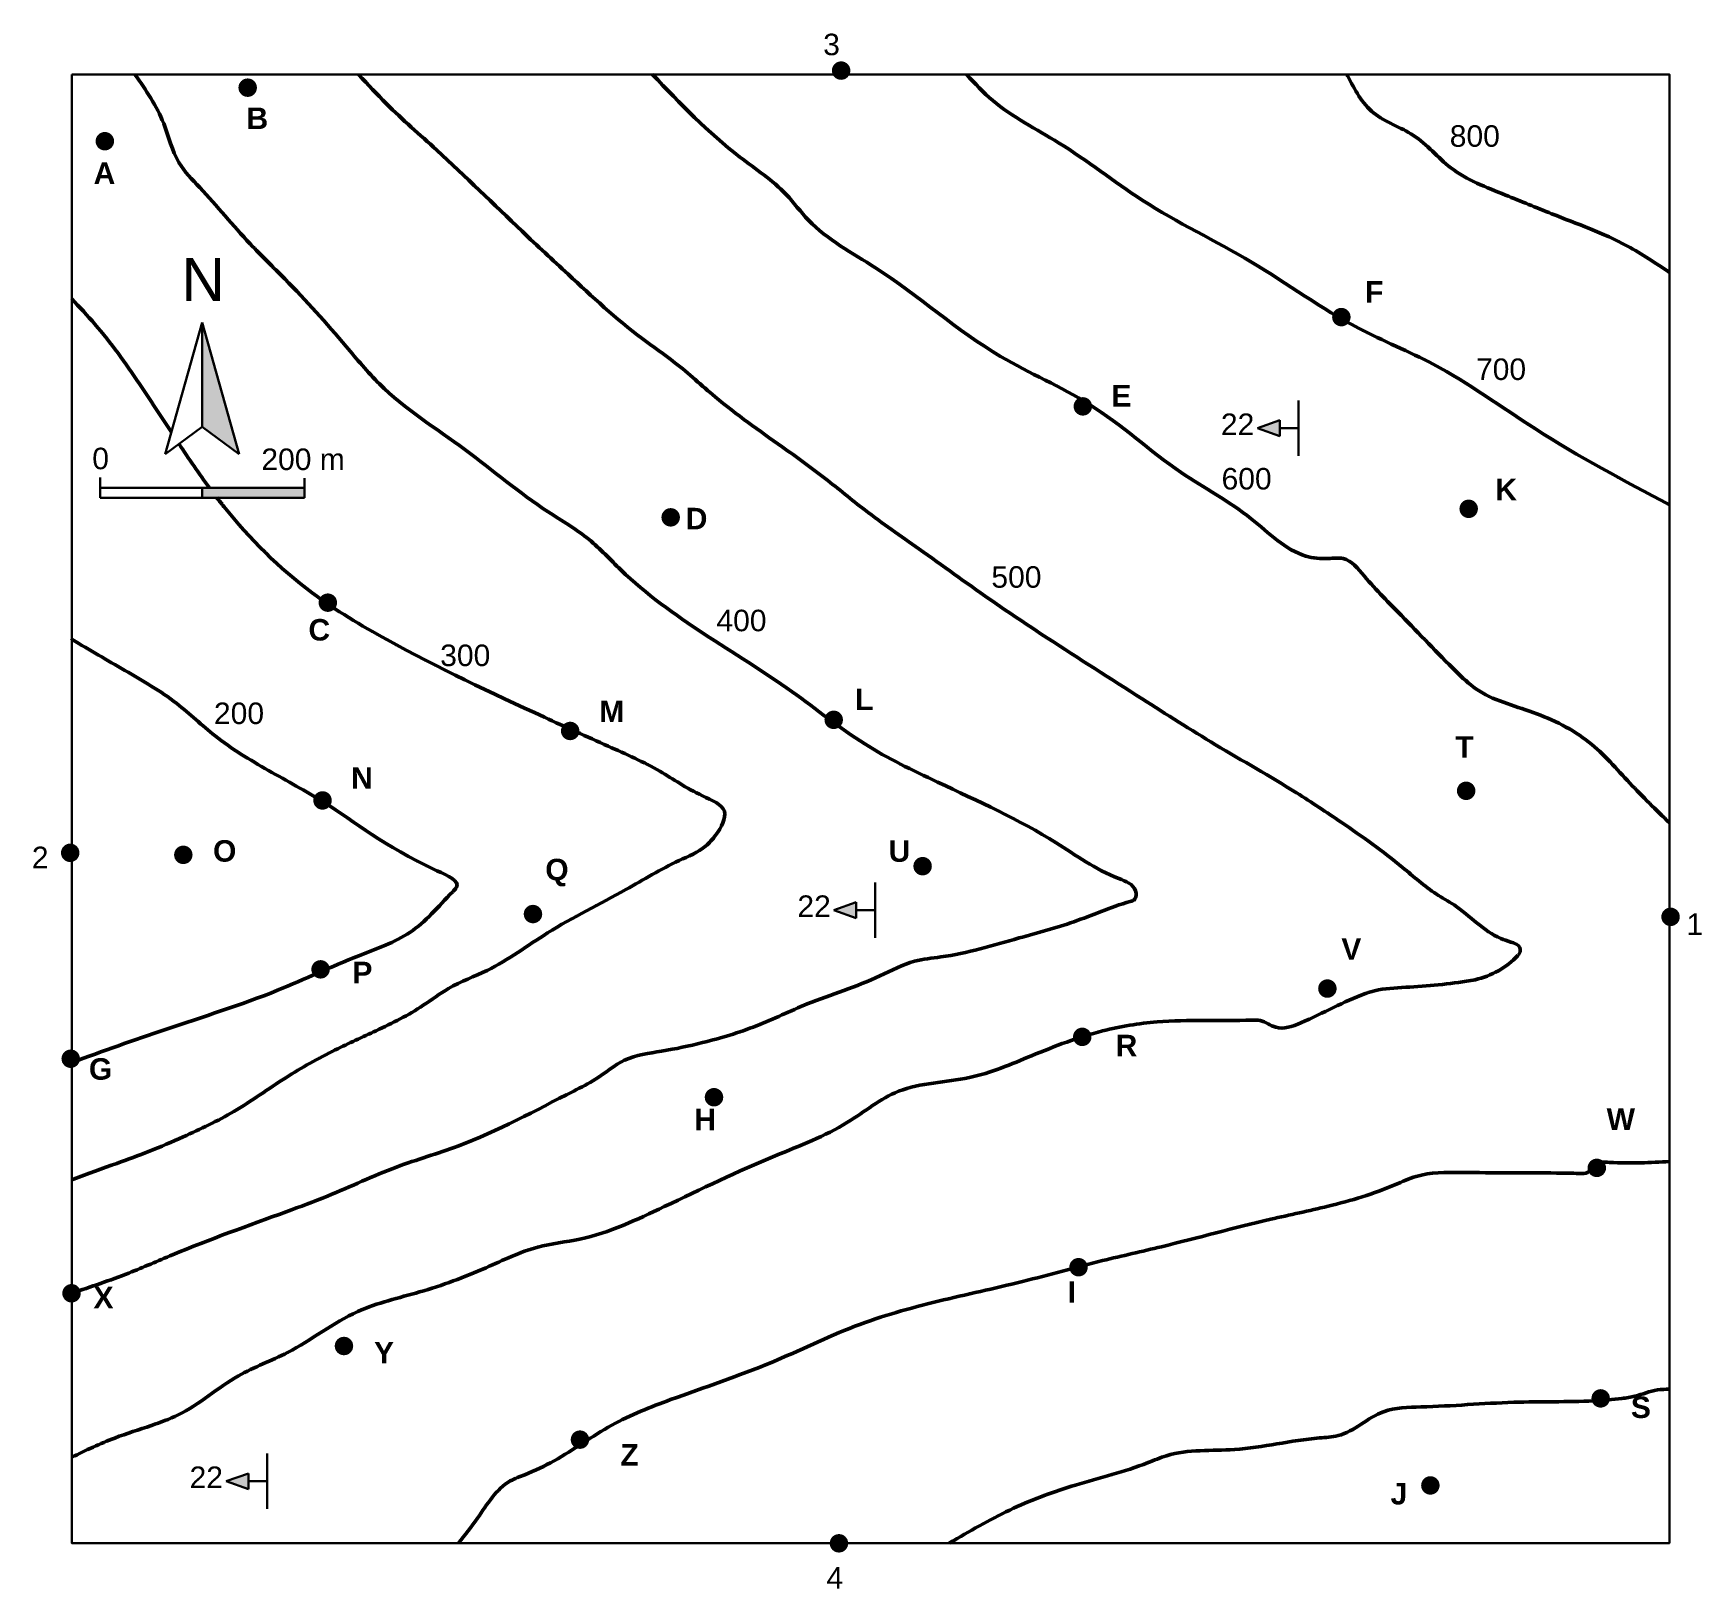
# Model space of a CAD drawing. Header units: millimetres. Extents: x 1502 to 9261, y 1129 to 8361.
import ezdxf

# ---------------------------------------------------------------- set-up
doc = ezdxf.new("R2010")
doc.units = ezdxf.units.MM
for name, color, linetype, lineweight in [('cota', 250, 'Continuous', 30), ('curvas-de-nivel', 250, 'Continuous', 50), ('fundo', 7, 'Continuous', 30), ('pontos', 250, 'Continuous', 30)]:
    doc.layers.add(name, color=color, linetype=linetype, lineweight=lineweight)
doc.styles.get("Standard").update_dxf_attribs({"font": 'arial.ttf'})

msp = doc.modelspace()

# ---------------------------------------------------------------- hatches: boundary and pattern name
at = {"layer": 'cota', "true_color": 0xffffff, "transparency": 33554687}
h = msp.add_hatch(color=7, dxfattribs=at)
h.dxf.hatch_style = 1
h.paths.add_polyline_path([(2287.1, 7016.3), (2287.1, 6530.9), (2458.9, 6404.9)])
h = msp.add_hatch(color=7, dxfattribs=at)
h.dxf.hatch_style = 1
h.paths.add_polyline_path([(7299.3, 6561.5), (7195.1, 6524.5), (7299.3, 6487.5)])
h = msp.add_hatch(color=7, dxfattribs=at)
h.dxf.hatch_style = 1
h.paths.add_polyline_path([(2762.5, 6247.3), (2287.2, 6247.3), (2287.2, 6201.8), (2762.5, 6201.8)])
h = msp.add_hatch(color=7, dxfattribs=at)
h.dxf.hatch_style = 1
h.paths.add_polyline_path([(5329.4, 4320.6), (5225.2, 4283.6), (5329.4, 4246.6)])
h = msp.add_hatch(color=7, dxfattribs=at)
h.dxf.hatch_style = 1
h.paths.add_polyline_path([(2502.4, 1665), (2398.2, 1628), (2502.4, 1591)])
at = {"layer": 'pontos', "true_color": 0xffffff, "transparency": 33554687}
h = msp.add_hatch(color=7, dxfattribs=at)
h.dxf.hatch_style = 1
edge = h.paths.add_edge_path()
edge.add_arc((5258.8, 8187.8), 43, 0, 360)
h = msp.add_hatch(color=7, dxfattribs=at)
h.dxf.hatch_style = 1
edge = h.paths.add_edge_path()
edge.add_arc((2498.7, 8108.4), 43, 0, 360)
h = msp.add_hatch(color=7, dxfattribs=at)
h.dxf.hatch_style = 1
edge = h.paths.add_edge_path()
edge.add_arc((1834.3, 7859.4), 43, 0, 360)
h = msp.add_hatch(color=7, dxfattribs=at)
h.dxf.hatch_style = 1
edge = h.paths.add_edge_path()
edge.add_arc((7585.6, 7041.5), 43, 0, 360)
h = msp.add_hatch(color=7, dxfattribs=at)
h.dxf.hatch_style = 1
edge = h.paths.add_edge_path()
edge.add_arc((6383.2, 6626.4), 43, 0, 360)
h = msp.add_hatch(color=7, dxfattribs=at)
h.dxf.hatch_style = 1
edge = h.paths.add_edge_path()
edge.add_arc((4466.1, 6110.4), 43, 0, 360)
h = msp.add_hatch(color=7, dxfattribs=at)
h.dxf.hatch_style = 1
edge = h.paths.add_edge_path()
edge.add_arc((8177.8, 6150.1), 43, 0, 360)
h = msp.add_hatch(color=7, dxfattribs=at)
h.dxf.hatch_style = 1
edge = h.paths.add_edge_path()
edge.add_arc((2871.5, 5713.7), 43, 0, 360)
h = msp.add_hatch(color=7, dxfattribs=at)
h.dxf.hatch_style = 1
edge = h.paths.add_edge_path()
edge.add_arc((5224.4, 5168.9), 43, 0, 360)
h = msp.add_hatch(color=7, dxfattribs=at)
h.dxf.hatch_style = 1
edge = h.paths.add_edge_path()
edge.add_arc((3998.7, 5117), 43, 0, 360)
h = msp.add_hatch(color=7, dxfattribs=at)
h.dxf.hatch_style = 1
edge = h.paths.add_edge_path()
edge.add_arc((2846.8, 4794), 43, 0, 360)
h = msp.add_hatch(color=7, dxfattribs=at)
h.dxf.hatch_style = 1
edge = h.paths.add_edge_path()
edge.add_arc((8166, 4838.8), 43, 0, 360)
h = msp.add_hatch(color=7, dxfattribs=at)
h.dxf.hatch_style = 1
edge = h.paths.add_edge_path()
edge.add_arc((1673.3, 4550.4), 43, 0, 360)
h = msp.add_hatch(color=7, dxfattribs=at)
h.dxf.hatch_style = 1
edge = h.paths.add_edge_path()
edge.add_arc((2199.3, 4541), 43, 0, 360)
h = msp.add_hatch(color=7, dxfattribs=at)
h.dxf.hatch_style = 1
edge = h.paths.add_edge_path()
edge.add_arc((5637.9, 4488.3), 43, 0, 360)
h = msp.add_hatch(color=7, dxfattribs=at)
h.dxf.hatch_style = 1
edge = h.paths.add_edge_path()
edge.add_arc((3825.6, 4265.7), 43, 0, 360)
h = msp.add_hatch(color=7, dxfattribs=at)
h.dxf.hatch_style = 1
edge = h.paths.add_edge_path()
edge.add_arc((9116.8, 4252.7), 43, 0, 360)
h = msp.add_hatch(color=7, dxfattribs=at)
h.dxf.hatch_style = 1
edge = h.paths.add_edge_path()
edge.add_arc((2837.7, 4008.6), 43, 0, 360)
h = msp.add_hatch(color=7, dxfattribs=at)
h.dxf.hatch_style = 1
edge = h.paths.add_edge_path()
edge.add_arc((7520.6, 3919.2), 43, 0, 360)
h = msp.add_hatch(color=7, dxfattribs=at)
h.dxf.hatch_style = 1
edge = h.paths.add_edge_path()
edge.add_arc((6380.4, 3694.6), 43, 0, 360)
h = msp.add_hatch(color=7, dxfattribs=at)
h.dxf.hatch_style = 1
edge = h.paths.add_edge_path()
edge.add_arc((1675.6, 3593), 43, 0, 360)
h = msp.add_hatch(color=7, dxfattribs=at)
h.dxf.hatch_style = 1
edge = h.paths.add_edge_path()
edge.add_arc((4667.6, 3413.8), 43, 0, 360)
h = msp.add_hatch(color=7, dxfattribs=at)
h.dxf.hatch_style = 1
edge = h.paths.add_edge_path()
edge.add_arc((8773.7, 3085.4), 43, 0, 360)
h = msp.add_hatch(color=7, dxfattribs=at)
h.dxf.hatch_style = 1
edge = h.paths.add_edge_path()
edge.add_arc((6363.2, 2623.5), 43, 0, 360)
h = msp.add_hatch(color=7, dxfattribs=at)
h.dxf.hatch_style = 1
edge = h.paths.add_edge_path()
edge.add_arc((1679.4, 2502.3), 43, 0, 360)
h = msp.add_hatch(color=7, dxfattribs=at)
h.dxf.hatch_style = 1
edge = h.paths.add_edge_path()
edge.add_arc((2946.5, 2257.1), 43, 0, 360)
h = msp.add_hatch(color=7, dxfattribs=at)
h.dxf.hatch_style = 1
edge = h.paths.add_edge_path()
edge.add_arc((8791.7, 2013.5), 43, 0, 360)
h = msp.add_hatch(color=7, dxfattribs=at)
h.dxf.hatch_style = 1
edge = h.paths.add_edge_path()
edge.add_arc((4044.2, 1821.7), 43, 0, 360)
h = msp.add_hatch(color=7, dxfattribs=at)
h.dxf.hatch_style = 1
edge = h.paths.add_edge_path()
edge.add_arc((7999.6, 1608.8), 43, 0, 360)
h = msp.add_hatch(color=7, dxfattribs=at)
h.dxf.hatch_style = 1
edge = h.paths.add_edge_path()
edge.add_arc((5248.8, 1339.6), 43, 0, 360)

# ---------------------------------------------------------------- linework, layer by layer
at = {"layer": 'cota', "color": 7, "true_color": 0xffffff}
for p, q in [((2287.1, 7016.3), (2115.2, 6404.9)), ((2287.1, 7016.3), (2287.1, 6530.9)), ((2287.1, 7016.3), (2458.9, 6404.9)), ((7386.9, 6653.1), (7386.9, 6395.9)), ((2287.1, 6530.9), (2115.2, 6404.9)), ((2287.1, 6530.9), (2458.9, 6404.9)), ((7195.1, 6524.5), (7299.3, 6561.5)), ((7195.1, 6524.5), (7299.3, 6487.5)), ((7299.3, 6524.5), (7299.3, 6561.5)), ((7299.3, 6561.5), (7299.3, 6487.5)), ((7386.9, 6524.5), (7299.3, 6524.5)), ((1811.9, 6295.2), (1811.9, 6201.8)), ((2762.5, 6201.8), (2762.5, 6292.9)), ((2762.5, 6247.3), (1811.9, 6247.3)), ((2287.2, 6247.3), (2287.2, 6201.8)), ((1811.9, 6201.8), (2762.5, 6201.8)), ((5417, 4412.1), (5417, 4155)), ((5225.2, 4283.6), (5329.4, 4320.6)), ((5225.2, 4283.6), (5329.4, 4246.6)), ((5329.4, 4283.6), (5329.4, 4320.6)), ((5329.4, 4320.6), (5329.4, 4246.6)), ((5417, 4283.6), (5329.4, 4283.6)), ((2590, 1756.5), (2590, 1499.4)), ((2398.2, 1628), (2502.4, 1665)), ((2502.4, 1628), (2502.4, 1665)), ((2502.4, 1665), (2502.4, 1591)), ((2398.2, 1628), (2502.4, 1591)), ((2590, 1628), (2502.4, 1628))]:
    msp.add_line(p, q, dxfattribs=at)
at = {"layer": 'curvas-de-nivel', "color": 7, "true_color": 0xffffff}
for points, knots in [([(1680.1, 2502.3), (1769.2, 2532.2), (1928, 2585.5), (2253.9, 2728.9), (2565.3, 2839.9), (2915.9, 2968.1), (3173.1, 3092.7), (3574.5, 3206), (3871.4, 3372.3), (4132.6, 3500.6), (4249.5, 3604.1), (4431.4, 3626.5), (4636.5, 3670.5), (4866.2, 3738.5), (5130.7, 3868.9), (5385.4, 3943), (5581.3, 4051.6), (5807.5, 4071.5), (6049.7, 4146.7), (6350.6, 4224.4), (6514.2, 4300.3), (6632.7, 4332.4), (6632, 4401.4), (6462.7, 4457.4), (6192.3, 4656.5), (5777.1, 4844.6), (5350.6, 5049.4), (4890.7, 5426), (4406.5, 5670.6), (4087.3, 6021.4), (3819, 6173.9), (3513.4, 6439.1), (3162.6, 6655), (2917.2, 6955.8), (2719.7, 7175), (2478.3, 7408.3), (2325.2, 7596.6), (2157.3, 7764.5), (2112.5, 7970.4), (2025, 8096.9), (1974.4, 8169.7)], [5.56182, 5.56182, 5.56182, 5.56182, 287.428548, 507.561247, 1073.238326, 1278.803447, 1627.120473, 1928.236316, 2525.084933, 2640.741591, 2801.878542, 2979.243926, 3173.363539, 3436.151694, 3693.45374, 4055.726085, 4230.9363, 4354.066724, 4729.162461, 4994.101594, 5273.638245, 5295.396151, 5335.387886, 5431.699019, 5767.523211, 6387.985522, 6769.838599, 7186.092349, 8163.053456, 8367.710328, 8596.85083, 9080.332726, 9582.214887, 9815.344924, 10239.078208, 10468.672707, 10819.908436, 10972.049553, 11166.432012, 11430.503454, 11430.503454, 11430.503454, 11430.503454]), ([(1680.1, 1739.9), (1746, 1771.5), (1866.4, 1829.3), (2036.2, 1881.4), (2241.2, 1954.5), (2422.8, 2122.4), (2729.3, 2230.7), (2977, 2430.6), (3310.1, 2504.4), (3587.4, 2606.4), (3825.1, 2725.2), (4119.9, 2754.8), (4482.2, 2926.5), (4888.1, 3122.8), (5269.8, 3264), (5530.7, 3482.2), (5853, 3481.8), (6157.6, 3614.5), (6442, 3724.6), (6789.9, 3781.1), (7032.8, 3766), (7222.4, 3774.8), (7289.5, 3717.6), (7473, 3786.4), (7601.5, 3863.2), (7760, 3917.6), (7919.6, 3926.6), (8081.8, 3938.7), (8269.8, 3969.8), (8358.7, 4019.4), (8417.9, 4086.3), (8419.8, 4121.1), (8371.8, 4136.3), (8260.3, 4172.1), (8161.1, 4284.1), (7995.8, 4372.9), (7833.5, 4519.7), (7614.9, 4673.6), (7326.1, 4866.4), (7008.5, 5043.3), (6625.4, 5288.1), (6273.6, 5511.6), (5926.3, 5742.6), (5647.1, 5947.6), (5385.9, 6126.1), (5182.9, 6296.3), (4946.8, 6466.1), (4705, 6634.5), (4504, 6822.7), (4258, 6989.7), (4028.7, 7204), (3711.7, 7497.4), (3437.8, 7770.1), (3172.2, 7999.6), (3058.2, 8123.1), (3016.1, 8168.6), (3015.8, 8169), (3015.5, 8169.3), (3015.2, 8169.7)], [0.325826, 0.325826, 0.325826, 0.325826, 219.344522, 400.155262, 533.194374, 868.088595, 1120.713943, 1499.098306, 1800.451671, 2129.197163, 2388.295767, 2588.017999, 3007.792697, 3575.487347, 3946.435094, 4224.006908, 4559.87254, 4866.532023, 5216.397835, 5473.012971, 5914.108672, 5952.602515, 6031.699414, 6150.408501, 6480.363501, 6506.758594, 6651.370457, 6954.674092, 6996.010458, 7223.4132, 7237.320495, 7262.38724, 7311.782406, 7361.940497, 7629.062467, 7725.721985, 7925.792954, 8279.94192, 8528.502432, 8966.975988, 9369.623915, 9892.062566, 10217.649241, 10620.596107, 10931.22288, 11165.827333, 11414.539124, 11803.635679, 12048.338714, 12238.349777, 12693.756337, 12987.00055, 13534.786207, 13852.710981, 14038.648964, 14038.648964, 14038.648964, 14040.044923, 14040.044923, 14040.044923, 14040.044923]), ([(9111.7, 4689.8), (9049.4, 4750.2), (8922.9, 4873.3), (8742.3, 5085), (8483.9, 5212.8), (8248.2, 5268.8), (8060.5, 5449.6), (7889.4, 5630.6), (7721.8, 5797.9), (7616.9, 5930.2), (7512.1, 5914.4), (7350.1, 5931.6), (7152.6, 6139.1), (6792.3, 6327.8), (6447.2, 6649.7), (5912.6, 6872), (5526.6, 7228.2), (5146.5, 7425.4), (4984.7, 7649.2), (4703.8, 7832.8), (4510.5, 8034.2), (4381.7, 8169.7)], [16.575808, 16.575808, 16.575808, 16.575808, 277.48115, 546.801072, 841.159665, 1128.427945, 1251.122369, 1614.316853, 1867.441464, 1994.537924, 2063.807235, 2168.34998, 2475.702329, 2866.503084, 3397.79715, 3867.815124, 4580.613233, 4962.946135, 5121.450467, 5397.672616, 5957.12382, 5957.12382, 5957.12382, 5957.12382]), ([(9111.7, 6169.1), (8900.4, 6280.6), (8523.3, 6479.6), (8074.7, 6811.8), (7597.6, 7003.5), (7177.5, 7313.2), (6679.6, 7547.6), (6309.8, 7845.6), (6004, 7996.6), (5881, 8127.3), (5842, 8169.7)], [1.620414, 1.620414, 1.620414, 1.620414, 717.963763, 1279.985067, 1665.735784, 2250.46158, 2836.313739, 3306.718114, 3671.18946, 3843.006487, 3843.006487, 3843.006487, 3843.006487]), ([(9111.7, 7249.4), (9047.9, 7292.5), (8877.3, 7406.7), (8608.7, 7501.1), (8334.3, 7616.8), (8095.1, 7706.1), (7939.4, 7902), (7716.5, 7969), (7648, 8099.4), (7613.8, 8164.5), (7612.9, 8166.2), (7612, 8167.9), (7611.1, 8169.7)], [8.690056, 8.690056, 8.690056, 8.690056, 239.284654, 623.127252, 854.239098, 1138.994183, 1368.760795, 1581.280441, 1793.197047, 1793.197047, 1793.197047, 1798.846389, 1798.846389, 1798.846389, 1798.846389]), ([(2143.6, 6505.9), (2094.4, 6581), (1983.1, 6753.8), (1832.2, 6964.8), (1716.6, 7088.1), (1680.1, 7127)], [6385.535482, 6385.535482, 6385.535482, 6385.535482, 6642.555277, 6973.429059, 7126.329512, 7126.329512, 7126.329512, 7126.329512]), ([(1680.1, 3030.7), (1682.6, 3031.6), (1685.2, 3032.6), (1687.8, 3033.5), (1755.1, 3057.9), (1873, 3100.6), (2045, 3161.8), (2226.9, 3241.7), (2445.8, 3344), (2665.7, 3505.3), (2888.5, 3628.9), (3108.3, 3727.4), (3288.7, 3816.5), (3445.2, 3936.8), (3658.6, 4011.9), (3911.6, 4203.9), (4222.6, 4353.1), (4458, 4498.1), (4616.4, 4562), (4685.8, 4641.5), (4751.7, 4759.6), (4566.7, 4829.7), (4413.5, 4940.8), (4155.7, 5054.6), (3731.1, 5247.7), (3260.8, 5468), (2743.2, 5775.5), (2495.3, 6023.2), (2366.3, 6188), (2355.7, 6201.8)], [-7.80152, -7.80152, -7.80152, -7.80152, 0, 0, 0, 205.067207, 359.32724, 522.535368, 774.106819, 1048.996835, 1300.847843, 1502.164123, 1739.465706, 1874.673247, 2064.013529, 2379.179387, 2777.247672, 3045.757253, 3180.012076, 3247.249755, 3358.837083, 3477.772153, 3695.803702, 3951.024026, 4262.186349, 5042.272097, 5432.441731, 5981.600273, 6031.396284, 6031.396284, 6031.396284, 6031.396284]), ([(1680.1, 3575.3), (1824.9, 3627.8), (2142.7, 3742.6), (2599.5, 3883.1), (2963.4, 4058.6), (3273.3, 4164.4), (3388.1, 4305), (3497.8, 4414.4), (3138.4, 4569.4), (2961.7, 4733.3), (2590.2, 4934), (2357.6, 5073.2), (2160.8, 5264.5), (1927.2, 5397.9), (1763.5, 5494.2), (1682.1, 5542.1), (1681.4, 5542.5), (1680.7, 5542.9), (1680.1, 5543.3)], [19.903481, 19.903481, 19.903481, 19.903481, 482.421301, 1034.512505, 1445.171484, 1706.606593, 1981.235643, 2008.551635, 2127.681977, 2749.198577, 3039.978553, 3335.907942, 3569.239645, 3855.502051, 4139.279716, 4139.279716, 4139.279716, 4141.619134, 4141.619134, 4141.619134, 4141.619134]), ([(3479, 1340.3), (3509.1, 1378.1), (3586.4, 1475.7), (3667.7, 1615.1), (3812.8, 1666.6), (3974.9, 1744.2), (4181.1, 1898.3), (4528.6, 2034.6), (4915.5, 2160.1), (5312.5, 2359.2), (5708.9, 2469.2), (6097.8, 2551.2), (6440.8, 2648.7), (6828.2, 2734.8), (7174.5, 2831.9), (7542.7, 2907.2), (7768.7, 2974.3), (7964.8, 3066), (8222.6, 3062.2), (8479.1, 3062.8), (8667.3, 3060.8), (8736.4, 3057.3), (8759.7, 3115.5), (8911.2, 3104.5), (9023.7, 3110), (9111.7, 3114.7)], [8.335625, 8.335625, 8.335625, 8.335625, 154.949174, 384.972334, 458.199022, 609.468745, 925.199483, 1223.106848, 1723.314621, 2145.618282, 2550.219527, 2952.795369, 3338.237721, 3619.104985, 4143.317569, 4416.626761, 4745.989268, 4849.54878, 5059.824112, 5503.319739, 5610.855755, 5646.971928, 5691.417591, 5766.543079, 6044.937727, 6044.937727, 6044.937727, 6044.937727]), ([(5760.7, 1340.3), (5767.4, 1344.2), (5774.1, 1348.1), (5780.8, 1351.9), (5872.8, 1405), (6053.6, 1509.4), (6361.7, 1621.1), (6606, 1678.8), (6841.2, 1780.3), (7120.2, 1757.3), (7377.9, 1826.1), (7623.7, 1836.7), (7753.7, 1971.3), (8045, 1972.6), (8366.3, 2002.1), (8679.7, 1995.3), (8867.7, 2009.2), (8966.7, 2024.4), (9037.7, 2054.7), (9092.8, 2055.9), (9111.7, 2056.2)], [-23.164837, -23.164837, -23.164837, -23.164837, 0, 0, 0, 318.274346, 625.252823, 978.700898, 1070.794435, 1388.294691, 1787.195745, 1874.10186, 2113.551091, 2288.647331, 2720.364122, 3094.121403, 3223.922924, 3285.949401, 3394.038869, 3450.566777, 3450.566777, 3450.566777, 3450.566777])]:
    msp.add_open_spline(points, degree=3, knots=knots, dxfattribs=at)
msp.add_open_spline([(2321.3, 6247.3), (2271.9, 6314.1), (2225.2, 6382.6), (2179.3, 6451.8)], degree=3, dxfattribs=at)
at = {"layer": 'fundo', "color": 7, "true_color": 0xffffff}
msp.add_lwpolyline([(1680.1, 8169.7), (9111.7, 8169.7), (9111.7, 1340.3), (1680.1, 1340.3)], close=True, dxfattribs=at)

# ---------------------------------------------------------------- texts
at = {"layer": 'cota', "color": 7, "true_color": 0xffffff, "attachment_point": 1}
for s, width, heights, insert, char_height in [('800', 235.12, [416.7], (8089.7, 7933.7), 100), ('N', 449.958, [416.7], (2190.4, 7315.7), 200), ('700', 235.12, [416.7], (8211.7, 6849.1), 100), ('22', 235.12, [0], (7025.3, 6593.2), 100), ('0', 235.12, [416.7], (1775.7, 6434.1), 100), ('200 m', 449.958, [416.7], (2562.2, 6430.4), 100), ('600', 235.12, [416.7], (7028.3, 6340), 100), ('500', 235.12, [416.7], (5957.7, 5883.1), 100), ('400', 235.12, [416.7], (4678.8, 5680.7), 100), ('300', 235.12, [416.7], (3394.1, 5518.7), 100), ('200', 235.12, [416.7], (2341.8, 5249.2), 100), ('22', 235.12, [0], (5055.4, 4352.3), 100), ('22', 235.12, [0], (2228.4, 1696.7), 100)]:
    msp.add_mtext_dynamic_manual_height_columns(s, width=width, gutter_width=12.5, heights=heights, dxfattribs=dict(at, insert=insert, char_height=char_height))
at = {"layer": 'pontos', "color": 7, "true_color": 0xffffff, "char_height": 100, "attachment_point": 1}
for s, insert in [('3', (5175.5, 8359.4)), ('{\\fArial|b1|i0|c0|p34;B}', (2493.1, 8016)), ('{\\fArial|b1|i0|c0|p34;A}', (1782, 7760.6)), ('{\\fArial|b1|i0|c0|p34;F}', (7695.5, 7208.7)), ('{\\fArial|b1|i0|c0|p34;E}', (6515.8, 6725.8)), ('{\\fArial|b1|i0|c0|p34;K}', (8301.3, 6289.8)), ('{\\fArial|b1|i0|c0|p34;D}', (4536.2, 6154.7)), ('{\\fArial|b1|i0|c0|p34;C}', (2781.3, 5637.5)), ('{\\fArial|b1|i0|c0|p34;L}', (5324.1, 5314.4)), ('{\\fArial|b1|i0|c0|p34;M}', (4133.9, 5258.3)), ('{\\fArial|b1|i0|c0|p34;T}', (8115.8, 5092.2)), ('{\\fArial|b1|i0|c0|p34;N}', (2979.6, 4948.7)), ('2', (1494.8, 4578.9)), ('{\\fArial|b1|i0|c0|p34;O}', (2337.3, 4609.3)), ('{\\fArial|b1|i0|c0|p34;U}', (5479.8, 4608.6)), ('{\\fArial|b1|i0|c0|p34;Q}', (3882.8, 4522.6)), ('1', (9190.4, 4268.5)), ('{\\fArial|b1|i0|c0|p34;V}', (7585.4, 4153.4)), ('{\\fArial|b1|i0|c0|p34;P}', (2985.8, 4043.9)), ('{\\fArial|b1|i0|c0|p34;R}', (6535.5, 3704.3)), ('{\\fArial|b1|i0|c0|p34;G}', (1760.2, 3595.4)), ('{\\fArial|b1|i0|c0|p34;H}', (4575.9, 3360.5)), ('{\\fArial|b1|i0|c0|p34;W}', (8819.4, 3361.9)), ('{\\fArial|b1|i0|c0|p34;X}', (1781.3, 2532.3)), ('{\\fArial|b1|i0|c0|p34;I}', (6312.3, 2558.4)), ('{\\fArial|b1|i0|c0|p34;Y}', (3086.3, 2276.5)), ('{\\fArial|b1|i0|c0|p34;S}', (8932.1, 2022.3)), ('{\\fArial|b1|i0|c0|p34;Z}', (4231.8, 1800.8)), ('{\\fArial|b1|i0|c0|p34;J}', (7814.3, 1620.4)), ('4', (5190.7, 1228.9))]:
    msp.add_mtext_dynamic_manual_height_columns(s, width=449.958, gutter_width=12.5, heights=[416.7], dxfattribs=dict(at, insert=insert))

doc.saveas('drawing.dxf')
